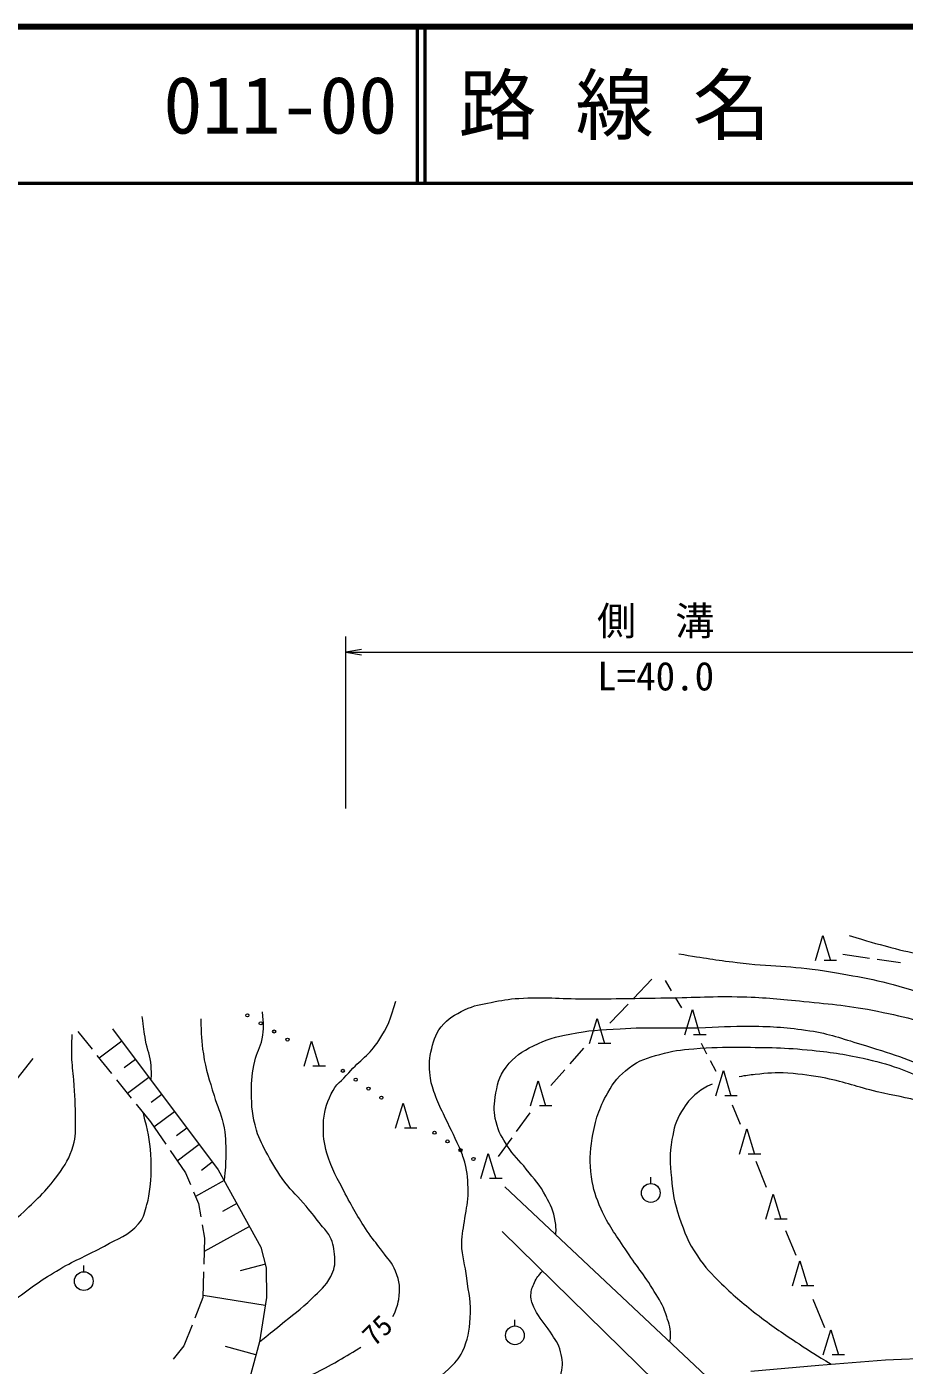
# Model space of a CAD drawing. Units: millimetres, scale not verified. Extents: x 40000 to 680000, y 20000 to 380000.
# Drawn here: x 152783 to 208898, y 294390 to 380000 of the extents above; entities that cross this region are included whole.
import ezdxf
from ezdxf.enums import TextEntityAlignment as Align

# ---------------------------------------------------------------- set-up
doc = ezdxf.new("R2010")
doc.units = ezdxf.units.MM
doc.header["$LTSCALE"] = 1000
for name, color, linetype, lineweight in [('M-STR-HTXT', 7, 'Continuous', 13), ('M-TTL', 2, 'Continuous', 140), ('M-TTL-LINE', 7, 'Continuous', 50), ('M-WORK', 1, 'Continuous', 13)]:
    doc.layers.add(name, color=color, linetype=linetype, lineweight=lineweight)
doc.layers.add('M-TTL-TXT', color=7, linetype='Continuous')
doc.styles.add('ＭＳ ゴシック', font='')
doc.styles.get('ＭＳ ゴシック').set_extended_font_data('MS Gothic')

# ---------------------------------------------------------------- blocks, each defined once
blk = doc.blocks.new('open_arrow')
at = {"color": 0, "linetype": 'Continuous', "lineweight": -2}
blk.add_lwpolyline([(7.5, 1.25), (0, 0), (7.5, -1.25)], dxfattribs=at)

msp = doc.modelspace()

# ---------------------------------------------------------------- linework, layer by layer
at = {"layer": 'M-STR-HTXT'}
for p, q in [((173189, 330000), (173189, 341000)), ((173189, 340000), (213071, 340000))]:
    msp.add_line(p, q, dxfattribs=at)
at = {"layer": 'M-TTL'}
msp.add_line((680000, 380000), (40000, 380000), dxfattribs=at)
at = {"layer": 'M-TTL-LINE'}
for p, q in [((177750, 380000), (177750, 370000)), ((178250, 380000), (178250, 370000)), ((40000, 370000), (680000, 370000))]:
    msp.add_line(p, q, dxfattribs=at)
at = {"layer": 'M-WORK'}
for p, q in [((203213, 320272), (203693, 321872)), ((203693, 321872), (204173, 320272)), ((204573, 320272), (203773, 320272)), ((204961, 320674), (206670, 320431)), ((207165, 320361), (208650, 320150)), ((191585, 317851), (192756, 319074)), ((193612, 318995), (194003, 318334)), ((194257, 317903), (194647, 317243)), ((190068, 316267), (191239, 317490)), ((194867, 315533), (195347, 317133)), ((195347, 317133), (195827, 315533)), ((158263, 315912), (165013, 306892)), ((188773, 314972), (189253, 316572)), ((189253, 316572), (189733, 314972)), ((156046, 315733), (156958, 314598)), ((158862, 315111), (157415, 314028)), ((170517, 313517), (170997, 315117)), ((170997, 315117), (171477, 313517)), ((196227, 315533), (195427, 315533)), ((157271, 314208), (158210, 313039)), ((187525, 313667), (188415, 314674)), ((190133, 314972), (189333, 314972)), ((195902, 314993), (196262, 314317)), ((153169, 314013), (152153, 312707)), ((159729, 313953), (159005, 313412)), ((171877, 313517), (171077, 313517)), ((196497, 313876), (196858, 313200)), ((158523, 312649), (159462, 311479)), ((160595, 312796), (159227, 311772)), ((185005, 310985), (185485, 312585)), ((185485, 312585), (185965, 310985)), ((186305, 312285), (187194, 313292)), ((196857, 311631), (197337, 313231)), ((197337, 313231), (197817, 311631)), ((161414, 311701), (160730, 311190)), ((198217, 311631), (197417, 311631)), ((159775, 311089), (160687, 309954)), ((176370, 309559), (176850, 311159)), ((176850, 311159), (177330, 309559)), ((186365, 310985), (185565, 310985)), ((197893, 311050), (198411, 309816)), ((160687, 309954), (161667, 308526)), ((162233, 310607), (160915, 309621)), ((184108, 309335), (184970, 310532)), ((163021, 309553), (162363, 309060)), ((177730, 309559), (176930, 309559)), ((198359, 307900), (198839, 309500)), ((198839, 309500), (199319, 307900)), ((163810, 308499), (162407, 307449)), ((182953, 307731), (183815, 308929)), ((161950, 308114), (162931, 306686)), ((164650, 307377), (163948, 306852)), ((181820, 306340), (182300, 307940)), ((182300, 307940), (182780, 306340)), ((199719, 307900), (198919, 307900)), ((199406, 307446), (200063, 305773)), ((162931, 306686), (163248, 305941)), ((165013, 306892), (167761, 301934)), ((165399, 306195), (163570, 305182)), ((183180, 306340), (182380, 306340)), ((183362, 305805), (196214, 293721)), ((192690, 306009), (192690, 306409)), ((163443, 305480), (163760, 304735)), ((200042, 303730), (200522, 305330)), ((200522, 305330), (201002, 303730)), ((163760, 304735), (163912, 303872)), ((166210, 304732), (165295, 304225)), ((163998, 303379), (164150, 302516)), ((167021, 303269), (164128, 301666)), ((201402, 303730), (200602, 303730)), ((164150, 302516), (164108, 300864)), ((183179, 302951), (192995, 293330)), ((201298, 303006), (201955, 301433)), ((167761, 301934), (168099, 300620)), ((156430, 300370), (156430, 300770)), ((168040, 300850), (166439, 300438)), ((168099, 300620), (168119, 298728)), ((201749, 299463), (202229, 301063)), ((202229, 301063), (202709, 299463)), ((164095, 300364), (164053, 298712)), ((168037, 298219), (164056, 298859)), ((203109, 299463), (202309, 299463)), ((164053, 298712), (163535, 297408)), ((168119, 298728), (167661, 295881)), ((203050, 298615), (203797, 296793)), ((184002, 296901), (184002, 297301)), ((163351, 296943), (162833, 295639)), ((203724, 295049), (204204, 296649)), ((204204, 296649), (204684, 295049)), ((162833, 295639), (162139, 294778)), ((167436, 295053), (165491, 295583)), ((167661, 295881), (166686, 292297)), ((203426, 294391), (207706, 294733)), ((205084, 295049), (204284, 295049)), ((207706, 294733), (211083, 294869)), ((199081, 294000), (203426, 294391))]:
    msp.add_line(p, q, dxfattribs=at)
for centre, radius in [((166891, 316772), 100), ((167747, 316254), 100), ((168603, 315737), 100), ((169459, 315220), 100), ((172997, 313224), 100), ((173817, 312652), 100), ((174637, 312080), 100), ((175458, 311507), 100), ((178860, 309264), 100), ((179689, 308705), 100), ((180518, 308146), 100), ((181348, 307587), 100), ((192690, 305409), 600), ((156430, 299770), 600), ((184002, 296301), 600)]:
    msp.add_circle(centre, radius, dxfattribs=at)
for points, knots in [([(205366, 321879), (206633, 321485), (206985, 321387), (208033, 321110), (209629, 320687), (210557, 320590), (212162, 320199), (213454, 319885), (214180, 319705), (215446, 319300), (216781, 318872), (217508, 318567), (218801, 318026), (219964, 317539), (220623, 317270), (221727, 316660), (223155, 315872), (223936, 315382), (225239, 314401), (226699, 313301), (227437, 312581), (228783, 311344), (230036, 310192), (230699, 309505), (231888, 308288), (233074, 307073), (233593, 306242), (234879, 305134), (235731, 304400), (236260, 304033), (237253, 303508), (238123, 303048), (238660, 302848), (239627, 302662), (240595, 302477), (241164, 302419), (242147, 302500), (242968, 302567), (243427, 302686), (244211, 302939), (245178, 303250), (245641, 303632), (246601, 303963), (247592, 304304), (248156, 304487), (249186, 304678), (250272, 304880), (250897, 304892), (251999, 304971), (253184, 305056), (253856, 304981), (255039, 305101), (256356, 305235), (257071, 305487), (258388, 305621), (259431, 305728), (260023, 305787), (261071, 305735), (262212, 305679), (262852, 305561), (263964, 305296), (265146, 305015), (265801, 304803), (266923, 304337), (268022, 303881), (268558, 303457), (269622, 302923), (270795, 302334), (271412, 301906), (272646, 301459), (273578, 301122), (274119, 300984), (275085, 300760), (276959, 300327), (278029, 300166), (279929, 299866), (281910, 299553), (283016, 299293), (285018, 299200), (286103, 299149), (286717, 299147), (287798, 299248), (289430, 299401), (290324, 299648), (291944, 299899), (293925, 300206), (295029, 300418), (297016, 300679), (299836, 301049), (301433, 301110), (304251, 301492), (307206, 301893), (308888, 301997), (311795, 302662), (313112, 302964), (313836, 303210), (315095, 303703), (316074, 304087), (316416, 304241), (317554, 304799)], [0, 0, 0, 0, 1, 1, 1, 2, 2, 2, 3, 3, 3, 4, 4, 4, 5, 5, 5, 6, 6, 6, 7, 7, 7, 8, 8, 8, 9, 9, 9, 10, 10, 10, 11, 11, 11, 12, 12, 12, 13, 13, 13, 14, 14, 14, 15, 15, 15, 16, 16, 16, 17, 17, 17, 18, 18, 18, 19, 19, 19, 20, 20, 20, 21, 21, 21, 22, 22, 22, 23, 23, 23, 24, 24, 24, 25, 25, 25, 26, 26, 26, 27, 27, 27, 28, 28, 28, 29, 29, 29, 30, 30, 30, 31, 31, 31, 32, 32, 32, 33, 33, 33, 33]), ([(194475, 320708), (196259, 320409), (196745, 320339), (198206, 320147), (200379, 319863), (201629, 319968), (203791, 319611), (205964, 319252), (207198, 319068), (209302, 318416), (211647, 317689), (212913, 317125), (215155, 316124), (218135, 314792), (219770, 313946), (222556, 312246), (223920, 311414), (224685, 310924), (225885, 309868), (226962, 308921), (227442, 308260), (228446, 307235), (229608, 306047), (230197, 305318), (231429, 304203), (232318, 303398), (232777, 302869), (233819, 302276), (234738, 301753), (235345, 301619), (236379, 301398), (237482, 301163), (238131, 301133), (239257, 301179), (240809, 301241), (241673, 301448), (243183, 301813), (244665, 302171), (245436, 302576), (246890, 303032), (247839, 303330), (248342, 303636), (249329, 303764), (250226, 303880), (250740, 303714), (251645, 303715), (252827, 303716), (253490, 303686), (254669, 303764), (255327, 303807), (255551, 303822), (256352, 303910)], [0, 0, 0, 0, 1, 1, 1, 2, 2, 2, 3, 3, 3, 4, 4, 4, 5, 5, 5, 6, 6, 6, 7, 7, 7, 8, 8, 8, 9, 9, 9, 10, 10, 10, 11, 11, 11, 12, 12, 12, 13, 13, 13, 14, 14, 14, 15, 15, 15, 16, 16, 16, 17, 17, 17, 17]), ([(168902, 289164), (169325, 289771), (169463, 289992), (169926, 290427), (170294, 290772), (170501, 290980), (170945, 291218), (171387, 291456), (171680, 291498), (172170, 291608), (172916, 291776), (173357, 291736), (174110, 291868), (174855, 291999), (175279, 292052), (176007, 292259), (176838, 292494), (177315, 292620), (178088, 293006), (178793, 293360), (179187, 293598), (179757, 294144), (180161, 294533), (180409, 294763), (180646, 295272), (181009, 296052), (181072, 296560), (181144, 297418), (181228, 298408), (181040, 298966), (180927, 299954), (180828, 300825), (180607, 301299), (180602, 302176), (180599, 302818), (180730, 303169), (180808, 303807), (180888, 304457), (181016, 304817), (181006, 305472), (180994, 306218), (180978, 306648), (180789, 307369), (180689, 307751), (180607, 307960), (180450, 308322), (180082, 309171), (179818, 309620), (179431, 310461), (179203, 310956), (179045, 311223), (178872, 311740), (178721, 312192), (178624, 312450), (178575, 312925), (178515, 313502), (178499, 313844), (178629, 314410), (178782, 315078), (178861, 315501), (179290, 316035), (179742, 316598), (180138, 316803), (180786, 317119), (181406, 317422), (181811, 317460), (182488, 317596), (183171, 317733), (183558, 317812), (184254, 317856), (185890, 317961), (186812, 317824), (188451, 317825), (190500, 317826), (191648, 317861), (193697, 317887), (195593, 317911), (196656, 318007), (198552, 317952), (200093, 317908), (200954, 317817), (202487, 317660), (204331, 317470), (205374, 317399), (207191, 317031), (209153, 316634), (210247, 316348), (212133, 315676), (213658, 315133), (214486, 314743), (215916, 313985), (217330, 313236), (218125, 312803), (219427, 311872), (220589, 311042), (221131, 310435), (222169, 309455), (223825, 307892), (224571, 306836), (226182, 305228), (226886, 304526), (227219, 304058), (228014, 303461), (229132, 302621), (229792, 302187), (231016, 301510), (231918, 301012), (232440, 300755), (233401, 300383), (234245, 300057), (234736, 299878), (235634, 299765), (236373, 299673), (236797, 299721), (237541, 299754), (238799, 299812), (239493, 299990), (240749, 300069), (242347, 300169), (243245, 300181), (244846, 300199), (246061, 300212), (246744, 300236), (247957, 300155), (249230, 300071), (249678, 299997), (251198, 299754)], [0, 0, 0, 0, 1, 1, 1, 2, 2, 2, 3, 3, 3, 4, 4, 4, 5, 5, 5, 6, 6, 6, 7, 7, 7, 8, 8, 8, 9, 9, 9, 10, 10, 10, 11, 11, 11, 12, 12, 12, 13, 13, 13, 14, 14, 14, 15, 15, 15, 16, 16, 16, 17, 17, 17, 18, 18, 18, 19, 19, 19, 20, 20, 20, 21, 21, 21, 22, 22, 22, 23, 23, 23, 24, 24, 24, 25, 25, 25, 26, 26, 26, 27, 27, 27, 28, 28, 28, 29, 29, 29, 30, 30, 30, 31, 31, 31, 32, 32, 32, 33, 33, 33, 34, 34, 34, 35, 35, 35, 36, 36, 36, 37, 37, 37, 38, 38, 38, 39, 39, 39, 40, 40, 40, 41, 41, 41, 42, 42, 42, 42]), ([(176193, 297510), (176416, 297953), (176484, 298157), (176567, 298600), (176696, 299297), (176629, 299744), (176371, 300404), (176155, 300959), (175872, 301188), (175526, 301672), (175207, 302119), (174988, 302339), (174681, 302794), (174027, 303762), (173696, 304330), (173152, 305363), (172636, 306344), (172284, 306882), (171982, 307948), (171785, 308644), (171731, 309062), (171754, 309785), (171780, 310578), (171923, 311033), (172258, 311752), (172548, 312373), (172927, 312587), (173380, 313102), (174104, 313925), (174701, 314231), (175298, 315150), (175886, 316054), (176032, 316523), (176388, 317686)], [0, 0, 0, 0, 1, 1, 1, 2, 2, 2, 3, 3, 3, 4, 4, 4, 5, 5, 5, 6, 6, 6, 7, 7, 7, 8, 8, 8, 9, 9, 9, 10, 10, 10, 11, 11, 11, 11]), ([(167661, 295881), (168307, 296401), (168471, 296536), (168986, 296960), (169787, 297618), (170282, 297937), (171019, 298667), (171530, 299174), (171890, 299426), (172222, 300065), (172449, 300503), (172515, 300808), (172482, 301301), (172445, 301835), (172403, 302158), (172157, 302634), (171996, 302944), (171834, 303073), (171620, 303349), (171246, 303831), (171035, 304100), (170645, 304568), (170135, 305180), (169771, 305458), (169295, 306097), (168811, 306746), (168579, 307142), (168190, 307852), (167865, 308446), (167673, 308783), (167474, 309429), (167192, 310348), (167164, 310907), (167149, 311868), (167138, 312641), (167196, 313080), (167361, 313835), (167486, 314410), (167724, 314688), (167832, 315266), (167956, 315928), (167923, 316222), (167865, 316989)], [0, 0, 0, 0, 1, 1, 1, 2, 2, 2, 3, 3, 3, 4, 4, 4, 5, 5, 5, 6, 6, 6, 7, 7, 7, 8, 8, 8, 9, 9, 9, 10, 10, 10, 11, 11, 11, 12, 12, 12, 13, 13, 13, 14, 14, 14, 14]), ([(160738, 312604), (160762, 313036), (160755, 313179), (160730, 313546), (160684, 314194), (160495, 314532), (160383, 315172), (160279, 315766), (160253, 315969), (160166, 316700)], [0, 0, 0, 0, 1, 1, 1, 2, 2, 2, 3, 3, 3, 3]), ([(163912, 316544), (163928, 315506), (163946, 315170), (164075, 314301), (164232, 313237), (164454, 312666), (164757, 311634), (164965, 310929), (165183, 310563), (165343, 309846), (165514, 309075), (165509, 308620), (165505, 307830), (165502, 307190), (165484, 306954), (165399, 306195)], [0, 0, 0, 0, 1, 1, 1, 2, 2, 2, 3, 3, 3, 4, 4, 4, 5, 5, 5, 5]), ([(186619, 302742), (186641, 303129), (186626, 303277), (186580, 303615), (186492, 304274), (186284, 304617), (185979, 305208), (185597, 305947), (185235, 306273), (184727, 306931), (184273, 307520), (183916, 307774), (183524, 308405), (183172, 308972), (182955, 309302), (182792, 309950), (182642, 310547), (182647, 310918), (182744, 311527), (182870, 312320), (182950, 312826), (183443, 313461), (183975, 314148), (184423, 314436), (185198, 314827), (186045, 315254), (186577, 315393), (187507, 315575), (188748, 315818), (189464, 315840), (190726, 315916), (192679, 316035), (193778, 315938), (195733, 315981), (197042, 316011), (197774, 316100), (199083, 316079), (200560, 316055), (201394, 316011), (202854, 315786), (204159, 315585), (204858, 315306), (206122, 314925), (208060, 314340), (209131, 313957), (211016, 313218), (212556, 312613), (213408, 312240), (214885, 311494), (216192, 310834), (216945, 310485), (218153, 309657), (219450, 308767), (220069, 308120), (221242, 307072), (222424, 306016), (223042, 305375), (224168, 304260), (225033, 303403), (225428, 302830), (226347, 302032), (227360, 301152), (227951, 300671), (229094, 299968), (230262, 299249), (230756, 299045), (232248, 298423)], [0, 0, 0, 0, 1, 1, 1, 2, 2, 2, 3, 3, 3, 4, 4, 4, 5, 5, 5, 6, 6, 6, 7, 7, 7, 8, 8, 8, 9, 9, 9, 10, 10, 10, 11, 11, 11, 12, 12, 12, 13, 13, 13, 14, 14, 14, 15, 15, 15, 16, 16, 16, 17, 17, 17, 18, 18, 18, 19, 19, 19, 20, 20, 20, 21, 21, 21, 22, 22, 22, 22]), ([(145030, 298723), (145412, 299359), (145585, 299618), (146076, 300067), (146643, 300585), (147093, 300705), (147778, 301052), (148691, 301515), (149292, 301597), (150168, 302128), (151151, 302724), (151579, 303241), (152408, 304039), (153377, 304972), (153982, 305455), (154767, 306548), (155251, 307222), (155517, 307634), (155753, 308430), (155932, 309036), (155897, 309410), (155902, 310042), (155910, 311058), (155847, 311627), (155783, 312641), (155745, 313237), (155677, 313568), (155663, 314164), (155650, 314701), (155658, 314890), (155693, 315538)], [0, 0, 0, 0, 1, 1, 1, 2, 2, 2, 3, 3, 3, 4, 4, 4, 5, 5, 5, 6, 6, 6, 7, 7, 7, 8, 8, 8, 9, 9, 9, 10, 10, 10, 10]), ([(193909, 295888), (193950, 296078), (193948, 296153), (193955, 296325), (193978, 296865), (193805, 297157), (193647, 297674), (193463, 298274), (193235, 298565), (192915, 299105), (192255, 300216), (191747, 300750), (191045, 301836), (190418, 302807), (189986, 303315), (189517, 304372), (189176, 305142), (189017, 305603), (188899, 306437), (188763, 307399), (188788, 307966), (188948, 308924), (189144, 310103), (189361, 310773), (189940, 311818), (190337, 312535), (190658, 312908), (191305, 313411), (191968, 313926), (192465, 314045), (193273, 314273), (194096, 314506), (194582, 314554), (195435, 314631), (196599, 314736), (197257, 314735), (198426, 314728), (200219, 314718), (201228, 314714), (203011, 314533), (204393, 314393), (205168, 314273), (206523, 313964), (207453, 313752), (207968, 313595), (208864, 313265), (210093, 312813), (210722, 312415), (211904, 311851), (212978, 311338), (213616, 311115), (214635, 310501), (215837, 309778), (216475, 309307), (217562, 308420), (218941, 307295), (219631, 306567), (220943, 305364), (222659, 303791), (223520, 302799), (225300, 301299), (226246, 300502), (226801, 300082), (227820, 299381), (228629, 298825), (229128, 298581), (229999, 298129), (230644, 297794), (230866, 297686), (231673, 297316)], [0, 0, 0, 0, 1, 1, 1, 2, 2, 2, 3, 3, 3, 4, 4, 4, 5, 5, 5, 6, 6, 6, 7, 7, 7, 8, 8, 8, 9, 9, 9, 10, 10, 10, 11, 11, 11, 12, 12, 12, 13, 13, 13, 14, 14, 14, 15, 15, 15, 16, 16, 16, 17, 17, 17, 18, 18, 18, 19, 19, 19, 20, 20, 20, 21, 21, 21, 22, 22, 22, 23, 23, 23, 23]), ([(226418, 297121), (225509, 298151), (225280, 298410), (224548, 299235), (223289, 300655), (222577, 301444), (221313, 302860), (220055, 304270), (219451, 305155), (218094, 306469), (217333, 307206), (216911, 307638), (216037, 308237), (214795, 309089), (214084, 309563), (212721, 310205), (211724, 310674), (211142, 310897), (210087, 311213), (208964, 311549), (208300, 311602), (207161, 311879), (205872, 312193), (205178, 312483), (203877, 312741), (202940, 312926), (202407, 312999), (201454, 313066), (200643, 313123), (200182, 313075), (199373, 312985), (198965, 312939), (198822, 312923), (198333, 312838)], [0, 0, 0, 0, 1, 1, 1, 2, 2, 2, 3, 3, 3, 4, 4, 4, 5, 5, 5, 6, 6, 6, 7, 7, 7, 8, 8, 8, 9, 9, 9, 10, 10, 10, 11, 11, 11, 11]), ([(196609, 312367), (196169, 312168), (196006, 312074), (195667, 311814), (195184, 311444), (194977, 311145), (194659, 310627), (194268, 309993), (194177, 309555), (194041, 308823), (193865, 307880), (193930, 307324), (194008, 306368), (194090, 305374), (194198, 304811), (194512, 303864), (194850, 302848), (195069, 302266), (195667, 301377), (196179, 300615), (196557, 300249), (197211, 299605), (198094, 298736), (198638, 298299), (199617, 297540), (200579, 296794), (201154, 296422), (202170, 295752), (202960, 295230), (203224, 295063), (204217, 294454)], [0, 0, 0, 0, 1, 1, 1, 2, 2, 2, 3, 3, 3, 4, 4, 4, 5, 5, 5, 6, 6, 6, 7, 7, 7, 8, 8, 8, 9, 9, 9, 10, 10, 10, 10]), ([(140981, 288528), (141346, 289059), (141471, 289211), (141810, 289629), (142502, 290480), (142963, 290899), (143788, 291620), (144734, 292447), (145337, 292821), (146297, 293631), (147506, 294651), (148128, 295285), (149324, 296319), (150376, 297229), (150939, 297774), (152052, 298609), (153127, 299416), (153741, 299859), (154899, 300541), (155978, 301176), (156657, 301397), (157746, 302014), (158632, 302516), (159260, 302667), (159937, 303428), (160242, 303771), (160275, 304065), (160414, 304503), (160554, 304942), (160598, 305201), (160653, 305658), (160757, 306507), (160762, 306994), (160713, 307848), (160653, 308902), (160536, 309305), (160241, 310509)], [0, 0, 0, 0, 1, 1, 1, 2, 2, 2, 3, 3, 3, 4, 4, 4, 5, 5, 5, 6, 6, 6, 7, 7, 7, 8, 8, 8, 9, 9, 9, 10, 10, 10, 11, 11, 11, 12, 12, 12, 12]), ([(181517, 291741), (181596, 291871), (181648, 291920), (181751, 292015), (182006, 292250), (182244, 292260), (182586, 292319), (182975, 292385), (183202, 292355), (183594, 292405), (184313, 292499), (184729, 292507), (185426, 292709), (185851, 292832), (186134, 292851), (186477, 293132), (186750, 293355), (186877, 293549), (186965, 293890), (187097, 294407), (187034, 294734), (186921, 295256), (186805, 295793), (186556, 296033), (186271, 296502), (185910, 297096), (185569, 297347), (185274, 297976), (185119, 298306), (185009, 298512), (185025, 298876), (185038, 299205), (185112, 299390), (185252, 299689), (185400, 300003), (185508, 300121), (185769, 300413)], [0, 0, 0, 0, 1, 1, 1, 2, 2, 2, 3, 3, 3, 4, 4, 4, 5, 5, 5, 6, 6, 6, 7, 7, 7, 8, 8, 8, 9, 9, 9, 10, 10, 10, 11, 11, 11, 12, 12, 12, 12]), ([(165873, 290416), (166532, 291010), (166740, 291181), (167332, 291625), (168154, 292241), (168669, 292510), (169559, 293023), (170677, 293667), (171367, 293910), (172486, 294552), (173140, 294927), (173359, 295054), (174144, 295543)], [0, 0, 0, 0, 1, 1, 1, 2, 2, 2, 3, 3, 3, 4, 4, 4, 4])]:
    msp.add_open_spline(points, degree=3, knots=knots, dxfattribs=at)

# ---------------------------------------------------------------- block references
at = {"layer": 'M-STR-HTXT', "xscale": 133, "yscale": 133}
msp.add_blockref('open_arrow', (173189, 340000), dxfattribs=at)

# ---------------------------------------------------------------- texts
at = {"layer": 'M-STR-HTXT', "style": 'ＭＳ ゴシック'}
msp.add_text('側\u3000溝', height=1833, dxfattribs=at).set_placement((193000, 342000), align=Align.MIDDLE_CENTER)
msp.add_text('L=40.0', height=1833, dxfattribs=at).set_placement((193000, 337000), align=Align.BOTTOM_CENTER)
at = {"layer": 'M-TTL-TXT', "style": 'ＭＳ ゴシック'}
for s, p in [('011-00', (161521, 375000)), ('路 線 名', (180380, 375000))]:
    msp.add_text(s, height=3666, dxfattribs=at).set_placement(p, align=Align.MIDDLE_LEFT)
at = {"layer": 'M-WORK', "style": 'ＭＳ ゴシック'}
msp.add_text('75', height=1320, rotation=43.84, dxfattribs=at).set_placement((175194, 296629), align=Align.MIDDLE_CENTER)

doc.saveas('drawing.dxf')
